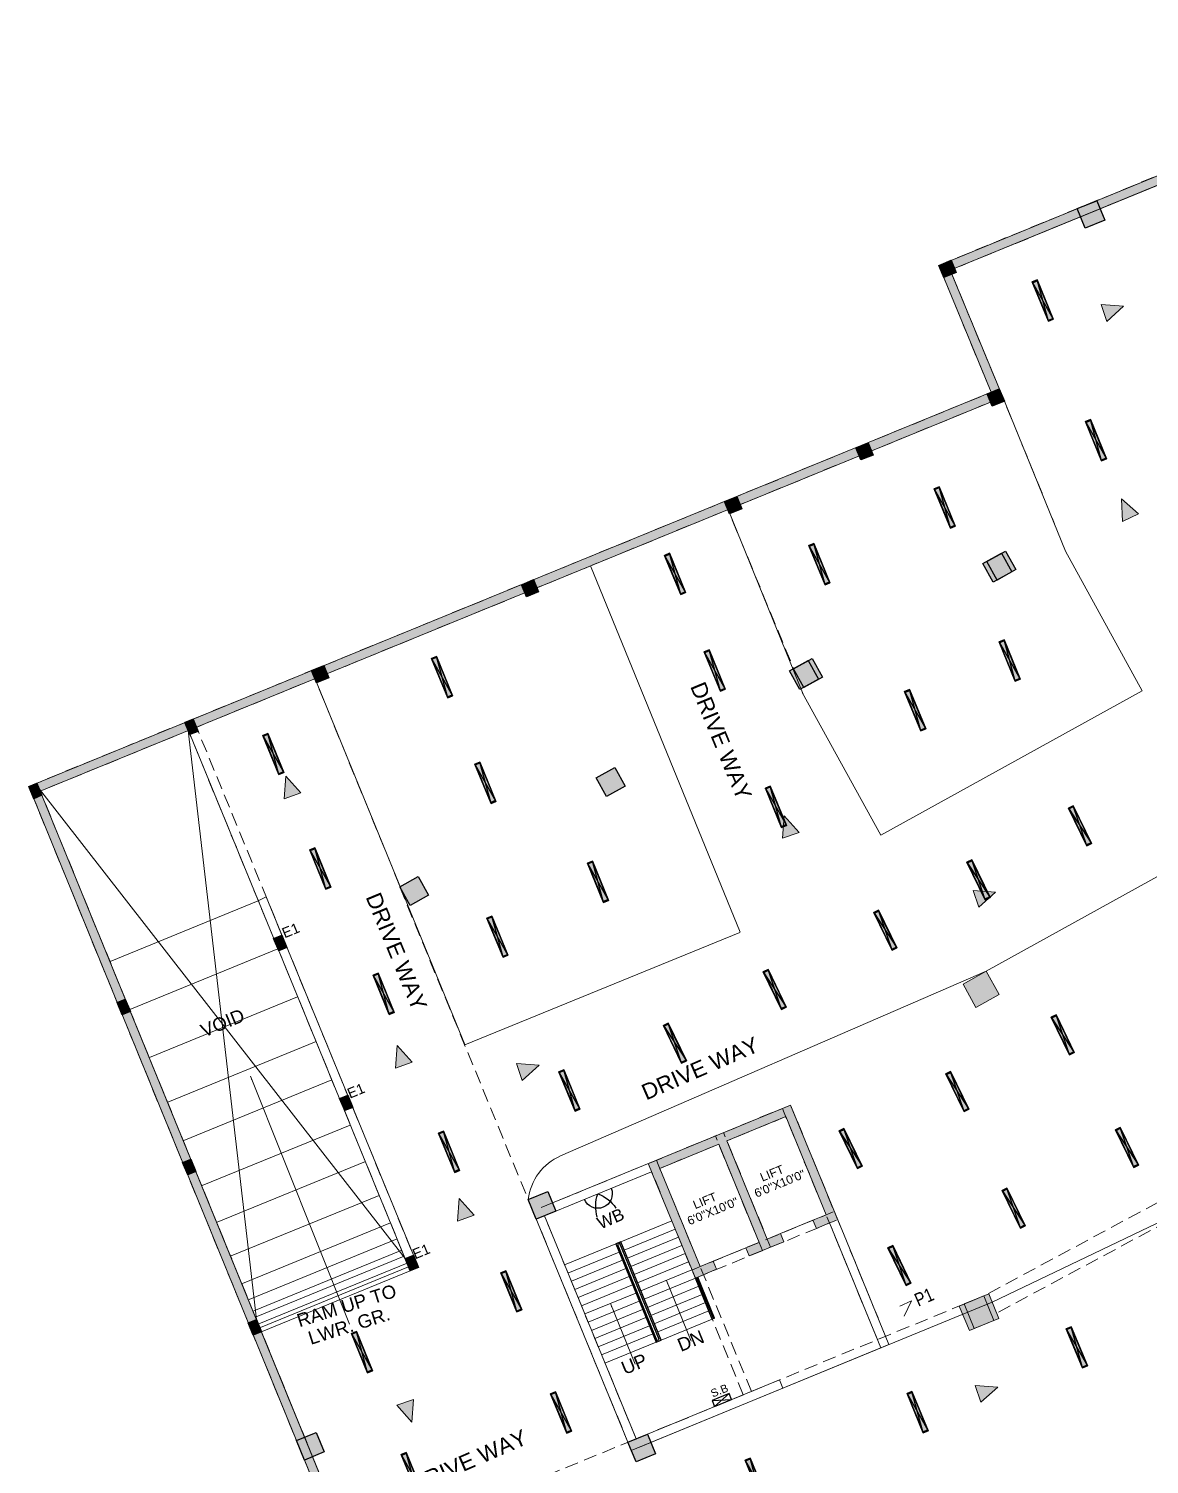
# Model space of a CAD drawing. Header units: inches. Extents: x 1182429 to 1211915, y -922309 to -906718.
# Drawn here: x 1209103 to 1210370, y -911511 to -909889 of the extents above; entities that cross this region are included whole.
import ezdxf

# ---------------------------------------------------------------- set-up
doc = ezdxf.new("R2010")
doc.units = ezdxf.units.IN
doc.header["$LTSCALE"] = 6
doc.linetypes.add('DASHED2', pattern=[0.375, 0.25, -0.125])
for name, color, linetype in [('CELLING', 34, 'Continuous'), ('COLL SIZE', 160, 'Continuous'), ('DIM', 7, 'Continuous'), ('E-WIRING', 5, 'Continuous'), ('line', 251, 'Continuous'), ('TW', 5, 'Continuous')]:
    doc.layers.add(name, color=color, linetype=linetype)
for name, color, linetype, lineweight in [('col hatch', 13, 'Continuous', 30), ('COL MARK', 210, 'Continuous', 18), ('column', 240, 'Continuous', 25), ('DIM-2', 1, 'Continuous', 13), ('GRID DIM-2', 1, 'Continuous', 9), ('Hatch', 251, 'Continuous', 0), ('plan', 7, 'Continuous', 5), ('v.b', 200, 'Continuous', 5), ('W', 250, 'Continuous', 5), ('wall', 7, 'Continuous', 30), ('wall new', 3, 'Continuous', 25)]:
    doc.layers.add(name, color=color, linetype=linetype, lineweight=lineweight)
doc.styles.add('ARI', font='arial.ttf')
doc.dimstyles.new('Copy(2) of AA', dxfattribs={"dimtxt": 12, "dimasz": 4, "dimexe": 0.18, "dimexo": 0, "dimgap": 0.09, "dimtad": 0, "dimdec": 0, "dimzin": 0, "dimdsep": 46, "dimlunit": 3, "dimtxsty": 'ARI', "dimblk": 'OBLIQUE', "dimcen": 0.09, "dimclrd": 7, "dimclre": 7, "dimclrt": 7, "dimadec": 0, "dimazin": 0, "dimtfac": 1, "dimtdec": 0, "dimtofl": 0, "dimtmove": 0, "dimatfit": 3, "dimfxl": 1, "dimtolj": 1, "dimtzin": 0, "dimlwd": 5, "dimlwe": 5, "dimarcsym": 0})
pattern_1 = [(0, (-27.8192783, 2.9401021), (0, 0.001397), [0.001016, -0.000381]), (90, (-27.8192783, 2.9401021), (-0.001397, 0), [0.001016, -0.000381])]

# ---------------------------------------------------------------- blocks, each defined once
blk = doc.blocks.new('_Oblique')
at = {"layer": 'DIM', "color": 0, "lineweight": -2}
blk.add_line((-0.5, -0.5), (0.5, 0.5), dxfattribs=at)
blk = doc.blocks.new('RRR')
at = {"layer": 'line', "color": 1, "linetype": 'Continuous'}
for centre, radius, start, end in [((195983, -95888.1), 26.4, 41.1654, 79.7233), ((196002.9, -95870.7), 11, 90, 270), ((195983.5, -95848.3), 29.7, 276.0538, 310.8122)]:
    blk.add_arc(centre, radius, start, end, dxfattribs=at)
blk = doc.blocks.new('SB')
at = {"layer": 'W', "color": 6, "linetype": 'ByBlock', "lineweight": 25}
for p, q in [((196907.8, -96527.1), (196884.1, -96518.6)), ((196884.1, -96527.1), (196907.8, -96518.6))]:
    blk.add_line(p, q, dxfattribs=at)
blk.add_lwpolyline([(196884.1, -96518.6), (196907.8, -96518.6), (196907.8, -96527.1), (196884.1, -96527.1)], close=True, dxfattribs=at)
blk = doc.blocks.new('sdfdsf')
at = {"lineweight": -3}
blk.add_hatch(color=7, dxfattribs=at).paths.add_polyline_path([(23236.7, 14983.3), (23242.1, 14983.3), (23242.1, 15029.5), (23236.7, 15029.5)])
at = {"layer": 'Hatch'}
h = blk.add_hatch(dxfattribs=at)
h.set_pattern_fill('ANGLE', color=5, scale=0.0002)
h.set_pattern_definition(pattern_1)
h.paths.add_polyline_path([(23236.4, 15029.5), (23242.4, 15029.5), (23242.4, 15030.4), (23236.4, 15030.4)])
h = blk.add_hatch(dxfattribs=at)
h.set_pattern_fill('ANGLE', color=5, scale=0.0002)
h.set_pattern_definition(pattern_1)
h.paths.add_polyline_path([(23236.4, 14983.3), (23242.4, 14983.3), (23242.4, 14982.4), (23236.4, 14982.4)])
for p, q in [((23242.4, 15030.4), (23236.4, 14982.4)), ((23242.4, 14982.4), (23236.4, 15030.4))]:
    blk.add_line(p, q)
at = {"layer": 'CELLING', "color": 5}
for points in [[(23236.4, 14982.4), (23242.4, 14982.4), (23242.4, 15030.4), (23236.4, 15030.4)], [(23242.4, 15029.5), (23236.4, 15029.5), (23236.4, 15030.4), (23242.4, 15030.4)], [(23236.4, 15029.5), (23242.4, 15029.5), (23242.4, 15030.4), (23236.4, 15030.4)], [(23236.7, 14983.3), (23242.1, 14983.3), (23242.1, 15029.5), (23236.7, 15029.5)], [(23236.4, 14983.3), (23242.4, 14983.3), (23242.4, 14982.4), (23236.4, 14982.4)], [(23236.4, 14983.3), (23242.4, 14983.3), (23242.4, 14982.4), (23236.4, 14982.4)]]:
    blk.add_lwpolyline(points, close=True, dxfattribs=at)

msp = doc.modelspace()

# ---------------------------------------------------------------- hatches: boundary and pattern name
at = {"layer": 'col hatch', "lineweight": 25, "ltscale": 100, "true_color": 0xffc6b3}
h = msp.add_hatch(color=31, dxfattribs=at)
h.dxf.hatch_style = 1
h.paths.add_polyline_path([(1210131.8, -910156), (1210145.7, -910150.3), (1210151.4, -910164.2), (1210137.5, -910169.9)])
at = {"layer": 'col hatch', "ltscale": 100, "true_color": 0x52271e}
h = msp.add_hatch(color=19, dxfattribs=at)
h.dxf.hatch_style = 1
h.paths.add_polyline_path([(1210131.8, -910156), (1210145.7, -910150.3), (1210151.4, -910164.2), (1210137.5, -910169.9)])
at = {"layer": 'col hatch', "lineweight": 25, "ltscale": 100, "true_color": 0xffc6b3}
h = msp.add_hatch(color=31, dxfattribs=at)
h.dxf.hatch_style = 1
h.paths.add_polyline_path([(1210186.4, -910301.4), (1210200.3, -910295.7), (1210206, -910309.6), (1210192.1, -910315.3)])
at = {"layer": 'col hatch', "ltscale": 100, "true_color": 0x52271e}
h = msp.add_hatch(color=19, dxfattribs=at)
h.dxf.hatch_style = 1
h.paths.add_polyline_path([(1210186.4, -910301.4), (1210200.3, -910295.7), (1210206, -910309.6), (1210192.1, -910315.3)])
at = {"layer": 'col hatch', "lineweight": 25, "ltscale": 100, "true_color": 0xffc6b3}
h = msp.add_hatch(color=31, dxfattribs=at)
h.dxf.hatch_style = 1
h.paths.add_polyline_path([(1210038.1, -910362.2), (1210051.9, -910356.5), (1210057.6, -910370.4), (1210043.7, -910376)])
at = {"layer": 'col hatch', "ltscale": 100, "true_color": 0x52271e}
h = msp.add_hatch(color=19, dxfattribs=at)
h.dxf.hatch_style = 1
h.paths.add_polyline_path([(1210038.1, -910362.2), (1210051.9, -910356.5), (1210057.6, -910370.4), (1210043.7, -910376)])
at = {"layer": 'col hatch', "lineweight": 25, "ltscale": 100, "true_color": 0xffc6b3}
h = msp.add_hatch(color=31, dxfattribs=at)
h.dxf.hatch_style = 1
h.paths.add_polyline_path([(1209889.7, -910422.9), (1209903.6, -910417.2), (1209909.3, -910431.1), (1209895.4, -910436.8)])
at = {"layer": 'col hatch', "ltscale": 100, "true_color": 0x52271e}
h = msp.add_hatch(color=19, dxfattribs=at)
h.dxf.hatch_style = 1
h.paths.add_polyline_path([(1209889.7, -910422.9), (1209903.6, -910417.2), (1209909.3, -910431.1), (1209895.4, -910436.8)])
at = {"layer": 'col hatch', "lineweight": 25, "ltscale": 100, "true_color": 0xffc6b3}
h = msp.add_hatch(color=31, dxfattribs=at)
h.dxf.hatch_style = 1
h.paths.add_polyline_path([(1209659.9, -910517), (1209673.7, -910511.3), (1209679.4, -910525.2), (1209665.6, -910530.9)])
at = {"layer": 'col hatch', "ltscale": 100, "true_color": 0x52271e}
h = msp.add_hatch(color=19, dxfattribs=at)
h.dxf.hatch_style = 1
h.paths.add_polyline_path([(1209659.9, -910517), (1209673.7, -910511.3), (1209679.4, -910525.2), (1209665.6, -910530.9)])
at = {"layer": 'col hatch', "lineweight": 25, "ltscale": 100, "true_color": 0xffc6b3}
h = msp.add_hatch(color=31, dxfattribs=at)
h.dxf.hatch_style = 1
h.paths.add_polyline_path([(1209422.7, -910614.1), (1209436.5, -910608.4), (1209442.2, -910622.3), (1209428.3, -910628)])
at = {"layer": 'col hatch', "ltscale": 100, "true_color": 0x52271e}
h = msp.add_hatch(color=19, dxfattribs=at)
h.dxf.hatch_style = 1
h.paths.add_polyline_path([(1209422.7, -910614.1), (1209436.5, -910608.4), (1209442.2, -910622.3), (1209428.3, -910628)])
at = {"layer": 'COL MARK', "lineweight": 30, "true_color": 0xffc6b3}
h = msp.add_hatch(color=31, dxfattribs=at)
h.dxf.hatch_style = 1
h.paths.add_polyline_path([(1210159.4, -910968.5), (1210185.6, -910954), (1210200.2, -910980.2), (1210173.9, -910994.8)])
at = {"layer": 'COL MARK'}
h = msp.add_hatch(color=256, dxfattribs=at)
h.dxf.hatch_style = 1
h.paths.add_polyline_path([(1210159.4, -910968.5), (1210185.6, -910954), (1210200.2, -910980.2), (1210173.9, -910994.8)])
at = {"layer": 'COL MARK', "lineweight": 30, "true_color": 0xffc6b3}
h = msp.add_hatch(color=31, dxfattribs=at)
h.dxf.hatch_style = 1
h.paths.add_polyline_path([(1210155, -911332.4), (1210182.7, -911321), (1210194.1, -911348.7), (1210166.4, -911360.1)])
at = {"layer": 'COL MARK'}
h = msp.add_hatch(color=256, dxfattribs=at)
h.dxf.hatch_style = 1
h.paths.add_polyline_path([(1210160.5, -911330.1), (1210188.3, -911318.7), (1210199.7, -911346.5), (1210171.9, -911357.9)])
at = {"layer": 'COLL SIZE', "lineweight": 25, "ltscale": 100, "true_color": 0xffc6b3}
h = msp.add_hatch(color=31, dxfattribs=at)
h.dxf.hatch_style = 1
h.paths.add_polyline_path([(1209285.2, -910686.5), (1209279.5, -910672.7), (1209288.8, -910668.9), (1209294.5, -910682.8)])
at = {"layer": 'COLL SIZE', "ltscale": 100}
h = msp.add_hatch(color=256, dxfattribs=at)
h.dxf.hatch_style = 1
h.paths.add_polyline_path([(1209285.2, -910686.5), (1209279.5, -910672.7), (1209288.8, -910668.9), (1209294.5, -910682.8)])
at = {"layer": 'COLL SIZE', "lineweight": 25, "ltscale": 100, "true_color": 0xffc6b3}
h = msp.add_hatch(color=31, dxfattribs=at)
h.dxf.hatch_style = 1
h.paths.add_polyline_path([(1209108.5, -910758.9), (1209102.9, -910745), (1209112.1, -910741.2), (1209117.8, -910755.1)])
at = {"layer": 'COLL SIZE', "ltscale": 100}
h = msp.add_hatch(color=256, dxfattribs=at)
h.dxf.hatch_style = 1
h.paths.add_polyline_path([(1209108.5, -910758.9), (1209102.9, -910745), (1209112.1, -910741.2), (1209117.8, -910755.1)])
at = {"layer": 'COLL SIZE', "lineweight": 25, "ltscale": 100, "true_color": 0xffc6b3}
h = msp.add_hatch(color=31, dxfattribs=at)
h.dxf.hatch_style = 1
h.paths.add_polyline_path([(1209385.5, -910930.7), (1209379.8, -910916.9), (1209389.1, -910913.1), (1209394.7, -910927)])
at = {"layer": 'COLL SIZE', "ltscale": 100}
h = msp.add_hatch(color=256, dxfattribs=at)
h.dxf.hatch_style = 1
h.paths.add_polyline_path([(1209385.5, -910930.7), (1209379.8, -910916.9), (1209389.1, -910913.1), (1209394.7, -910927)])
at = {"layer": 'COLL SIZE', "lineweight": 25, "ltscale": 100, "true_color": 0xffc6b3}
h = msp.add_hatch(color=31, dxfattribs=at)
h.dxf.hatch_style = 1
h.paths.add_polyline_path([(1209208.5, -911003.2), (1209202.8, -910989.3), (1209212.1, -910985.5), (1209217.8, -910999.4)])
at = {"layer": 'COLL SIZE', "ltscale": 100}
h = msp.add_hatch(color=256, dxfattribs=at)
h.dxf.hatch_style = 1
h.paths.add_polyline_path([(1209208.5, -911003.2), (1209202.8, -910989.3), (1209212.1, -910985.5), (1209217.8, -910999.4)])
at = {"layer": 'COLL SIZE', "lineweight": 25, "ltscale": 100, "true_color": 0xffc6b3}
h = msp.add_hatch(color=31, dxfattribs=at)
h.dxf.hatch_style = 1
h.paths.add_polyline_path([(1209460.1, -911111.5), (1209454.4, -911097.7), (1209463.7, -911093.9), (1209469.4, -911107.8)])
at = {"layer": 'COLL SIZE', "ltscale": 100}
h = msp.add_hatch(color=256, dxfattribs=at)
h.dxf.hatch_style = 1
h.paths.add_polyline_path([(1209460.1, -911111.5), (1209454.4, -911097.7), (1209463.7, -911093.9), (1209469.4, -911107.8)])
at = {"layer": 'COLL SIZE', "lineweight": 25, "ltscale": 100, "true_color": 0xffc6b3}
h = msp.add_hatch(color=31, dxfattribs=at)
h.dxf.hatch_style = 1
h.paths.add_polyline_path([(1209282.6, -911184.2), (1209276.9, -911170.3), (1209286.2, -911166.5), (1209291.9, -911180.4)])
at = {"layer": 'COLL SIZE', "ltscale": 100}
h = msp.add_hatch(color=256, dxfattribs=at)
h.dxf.hatch_style = 1
h.paths.add_polyline_path([(1209282.6, -911184.2), (1209276.9, -911170.3), (1209286.2, -911166.5), (1209291.9, -911180.4)])
at = {"layer": 'COLL SIZE', "lineweight": 25, "ltscale": 100, "true_color": 0xffc6b3}
h = msp.add_hatch(color=31, dxfattribs=at)
h.dxf.hatch_style = 1
h.paths.add_polyline_path([(1209534.2, -911292.6), (1209528.5, -911278.7), (1209537.8, -911274.9), (1209543.5, -911288.8)])
at = {"layer": 'COLL SIZE', "ltscale": 100}
h = msp.add_hatch(color=256, dxfattribs=at)
h.dxf.hatch_style = 1
h.paths.add_polyline_path([(1209534.2, -911292.6), (1209528.5, -911278.7), (1209537.8, -911274.9), (1209543.5, -911288.8)])
at = {"layer": 'COLL SIZE', "lineweight": 25, "ltscale": 100, "true_color": 0xffc6b3}
h = msp.add_hatch(color=31, dxfattribs=at)
h.dxf.hatch_style = 1
h.paths.add_polyline_path([(1209356.7, -911365.2), (1209351, -911351.3), (1209360.3, -911347.5), (1209366, -911361.4)])
at = {"layer": 'COLL SIZE', "ltscale": 100}
h = msp.add_hatch(color=256, dxfattribs=at)
h.dxf.hatch_style = 1
h.paths.add_polyline_path([(1209356.7, -911365.2), (1209351, -911351.3), (1209360.3, -911347.5), (1209366, -911361.4)])
at = {"layer": 'column', "ltscale": 10, "true_color": 0xffc6b3}
h = msp.add_hatch(color=31, dxfattribs=at)
h.dxf.hatch_style = 1
h.paths.add_polyline_path([(1210288.2, -910091.9), (1210310.4, -910082.9), (1210319.5, -910105.1), (1210297.2, -910114.1)])
at = {"layer": 'column', "ltscale": 10}
h = msp.add_hatch(color=256, dxfattribs=at)
h.dxf.hatch_style = 1
h.paths.add_polyline_path([(1210288.2, -910091.9), (1210310.4, -910082.9), (1210319.5, -910105.1), (1210297.2, -910114.1)])
h = msp.add_hatch(color=256, dxfattribs=at)
h.dxf.hatch_style = 1
h.paths.add_polyline_path([(1210181.8, -910493.1), (1210202.8, -910481.5), (1210214.4, -910502.5), (1210193.4, -910514.1)])
at = {"layer": 'column', "ltscale": 10, "true_color": 0xffc6b3}
h = msp.add_hatch(color=31, dxfattribs=at)
h.dxf.hatch_style = 1
h.paths.add_polyline_path([(1210186.3, -910490.7), (1210207.3, -910479), (1210219, -910500), (1210198, -910511.7)])
at = {"layer": 'column', "ltscale": 10}
h = msp.add_hatch(color=256, dxfattribs=at)
h.dxf.hatch_style = 1
h.paths.add_polyline_path([(1209963.1, -910614.3), (1209984.1, -910602.7), (1209995.7, -910623.7), (1209974.7, -910635.3)])
at = {"layer": 'column', "ltscale": 10, "true_color": 0xffc6b3}
h = msp.add_hatch(color=31, dxfattribs=at)
h.dxf.hatch_style = 1
h.paths.add_polyline_path([(1209967.7, -910612.1), (1209988.7, -910600.5), (1210000.3, -910621.5), (1209979.3, -910633.1)])
h = msp.add_hatch(color=31, dxfattribs=at)
h.dxf.hatch_style = 1
h.paths.add_polyline_path([(1209744.4, -910735.5), (1209765.4, -910723.8), (1209777.1, -910744.8), (1209756.1, -910756.5)])
at = {"layer": 'column', "ltscale": 10}
h = msp.add_hatch(color=256, dxfattribs=at)
h.dxf.hatch_style = 1
h.paths.add_polyline_path([(1209744.4, -910735.5), (1209765.4, -910723.8), (1209777.1, -910744.8), (1209756.1, -910756.5)])
at = {"layer": 'column', "ltscale": 10, "true_color": 0xffc6b3}
h = msp.add_hatch(color=31, dxfattribs=at)
h.dxf.hatch_style = 1
h.paths.add_polyline_path([(1209522.3, -910858.5), (1209543.3, -910846.9), (1209555, -910867.9), (1209534, -910879.5)])
at = {"layer": 'column', "ltscale": 10}
h = msp.add_hatch(color=256, dxfattribs=at)
h.dxf.hatch_style = 1
h.paths.add_polyline_path([(1209522.3, -910858.5), (1209543.3, -910846.9), (1209555, -910867.9), (1209534, -910879.5)])
at = {"layer": 'column', "ltscale": 10, "true_color": 0xffc6b3}
h = msp.add_hatch(color=31, dxfattribs=at)
h.dxf.hatch_style = 1
h.paths.add_polyline_path([(1209958.8, -911118.3), (1210004.5, -911229.3), (1209989.6, -911235.4), (1209993.4, -911244.7), (1210017.5, -911234.7), (1209964.3, -911105.2), (1209803.4, -911171.4), (1209807.2, -911180.6), (1209856.6, -911300.9), (1209880.7, -911290.9), (1209876.9, -911281.7), (1209862, -911287.8), (1209816.4, -911176.8), (1209883.1, -911149.5), (1209928.6, -911260.5), (1209913.7, -911266.6), (1209917.5, -911275.8), (1209956.6, -911259.8), (1209952.8, -911250.5), (1209937.9, -911256.7), (1209892.3, -911145.7)])
h = msp.add_hatch(color=31, dxfattribs=at)
h.dxf.hatch_style = 1
h.paths.add_polyline_path([(1209667.6, -911212), (1209689.8, -911202.9), (1209698.9, -911225.1), (1209676.7, -911234.2)])
at = {"layer": 'column', "ltscale": 10}
h = msp.add_hatch(color=256, dxfattribs=at)
h.dxf.hatch_style = 1
h.paths.add_polyline_path([(1209667.6, -911212), (1209689.8, -911202.9), (1209698.9, -911225.1), (1209676.7, -911234.2)])
at = {"layer": 'column', "ltscale": 10, "true_color": 0xffc6b3}
h = msp.add_hatch(color=31, dxfattribs=at)
h.dxf.hatch_style = 1
h.paths.add_polyline_path([(1209405.6, -911484.4), (1209427.7, -911475.2), (1209436.9, -911497.3), (1209414.8, -911506.5)])
at = {"layer": 'column', "ltscale": 10}
h = msp.add_hatch(color=256, dxfattribs=at)
h.dxf.hatch_style = 1
h.paths.add_polyline_path([(1209405.6, -911484.4), (1209427.7, -911475.2), (1209436.9, -911497.3), (1209414.8, -911506.5)])
at = {"layer": 'column', "ltscale": 10, "true_color": 0xffc6b3}
h = msp.add_hatch(color=31, dxfattribs=at)
h.dxf.hatch_style = 1
h.paths.add_polyline_path([(1209780.4, -911486.3), (1209802.6, -911477.2), (1209811.7, -911499.4), (1209789.5, -911508.5)])
at = {"layer": 'column', "ltscale": 10}
h = msp.add_hatch(color=256, dxfattribs=at)
h.dxf.hatch_style = 1
h.paths.add_polyline_path([(1209780.4, -911486.3), (1209802.6, -911477.2), (1209811.7, -911499.4), (1209789.5, -911508.5)])
at = {"layer": 'W', "ltscale": 10}
h = msp.add_hatch(color=256, dxfattribs=at)
h.dxf.hatch_style = 1
h.paths.add_polyline_path([(1210321.8, -910219.3), (1210340.8, -910202.3), (1210315.4, -910200.4)])
h = msp.add_hatch(color=256, dxfattribs=at)
h.dxf.hatch_style = 1
h.paths.add_polyline_path([(1210339.6, -910445.4), (1210338.4, -910419.9), (1210357.6, -910436.8)])
h = msp.add_hatch(color=256, dxfattribs=at)
h.dxf.hatch_style = 1
h.paths.add_polyline_path([(1209391.8, -910758.9), (1209393.6, -910733.4), (1209410.6, -910752.4)])
h = msp.add_hatch(color=256, dxfattribs=at)
h.dxf.hatch_style = 1
h.paths.add_polyline_path([(1209955, -910803.7), (1209956.9, -910778.3), (1209973.9, -910797.2)])
h = msp.add_hatch(color=256, dxfattribs=at)
h.dxf.hatch_style = 1
h.paths.add_polyline_path([(1210177.2, -910881.6), (1210196.1, -910864.6), (1210170.7, -910862.8)])
h = msp.add_hatch(color=256, dxfattribs=at)
h.dxf.hatch_style = 1
h.paths.add_polyline_path([(1209517.6, -911063.4), (1209519.5, -911038), (1209536.5, -911056.9)])
h = msp.add_hatch(color=256, dxfattribs=at)
h.dxf.hatch_style = 1
h.paths.add_polyline_path([(1209660.9, -911077.3), (1209679.9, -911060.3), (1209654.5, -911058.4)])
h = msp.add_hatch(color=256, dxfattribs=at)
h.dxf.hatch_style = 1
h.paths.add_polyline_path([(1209587.8, -911236.3), (1209589.7, -911210.8), (1209606.7, -911229.8)])
h = msp.add_hatch(color=256, dxfattribs=at)
h.dxf.hatch_style = 1
h.paths.add_polyline_path([(1210179.5, -911441.2), (1210198.5, -911424.1), (1210173.1, -911422.3)])
h = msp.add_hatch(color=256, dxfattribs=at)
h.dxf.hatch_style = 1
h.paths.add_polyline_path([(1209518.9, -911444.5), (1209536, -911463.5), (1209537.8, -911438.1)])
at = {"layer": 'wall new', "lineweight": 9, "ltscale": 6, "true_color": 0xffc6b3}
h = msp.add_hatch(dxfattribs=at)
h.set_pattern_fill('AR-CONC', color=31, scale=0.06)
h.set_pattern_definition([(50, (89429.78, -9755.465), (10.93108014, -0.95634513), [1.143, -12.573]), (355, (89429.78, -9755.465), (-2.114605285, 11.46341071), [0.9144, -10.05843505]), (100.4514447, (89430.691, -9755.545), (8.816474825, 10.507065115), [0.97140053, -10.68541468]), (46.1842, (89429.78, -9752.417), (16.26474245, -2.52253968), [1.7145, -18.8595]), (96.6355576, (89431.136, -9752.627), (14.24424804, 14.84556748), [1.45710139, -16.02813649]), (351.1841512, (89429.78, -9752.417), (14.24424804, 14.84556748), [1.37159802, -15.08758392]), (21, (89431.304, -9753.179), (9.096863476, -6.13591189), [1.143, -12.573]), (326, (89431.304, -9753.179), (3.7081217, 11.05127797), [0.9144, -10.0584]), (71.451445, (89432.062, -9753.69), (12.80498516, 4.91536613), [0.97140053, -10.68539626]), (37.5, (89429.78, -9755.465), (0.185316195, 5.073302332), [0, -9.93648, 0, -10.2108, 0, -10.0965]), (7.5, (89429.78, -9755.465), (4.00917975, 6.01083449), [0, -5.82168, 0, -9.70788, 0, -3.8481]), (327.5, (89426.3816, -9755.465), (8.13543571, -0.34372464), [0, -3.81, 0, -11.8872, 0, -15.7734]), (317.5, (89424.8576, -9755.465), (8.887750883, 1.525589462), [0, -4.953, 0, -7.89432, 0, -11.2014])])
h.paths.add_polyline_path([(1210625.4, -912419.7), (1210756.5, -912438.1), (1210865.2, -912431.8), (1210979.9, -912425.2), (1211053.4, -912420.9), (1211190.6, -912420.9), (1211915, -911011.2), (1210784.5, -909888.5), (1210131.8, -910156), (1210191, -910299.5), (1209102.9, -910745), (1209828.2, -912517), (1210145.3, -912454), (1210444.9, -912394.4)])
h.paths.add_polyline_path([(1210626.8, -912409.8), (1210756.9, -912428), (1210864.7, -912421.8), (1210979.3, -912415.2), (1211053.1, -912410.9), (1211184.5, -912410.9), (1211902.8, -911013.1), (1210782.1, -909900.3), (1210144.9, -910161.5), (1210204.1, -910305), (1209115.9, -910750.4), (1209835.2, -912507.8), (1210142.9, -912443.8), (1210442.9, -912384.1)], flags=16)

# ---------------------------------------------------------------- linework, layer by layer
at = {"layer": 'col hatch', "color": 31, "lineweight": 25, "ltscale": 100, "true_color": 0xffc6b3}
for points, elevation in [([(1210131.8, -910156), (1210145.7, -910150.3), (1210151.4, -910164.2), (1210137.5, -910169.9), (1210131.8, -910156)], 40637.3), ([(1210186.4, -910301.4), (1210200.3, -910295.7), (1210206, -910309.6), (1210192.1, -910315.3), (1210186.4, -910301.4)], 45392.4), ([(1210038.1, -910362.2), (1210051.9, -910356.5), (1210057.6, -910370.4), (1210043.7, -910376), (1210038.1, -910362.2)], 44800.9), ([(1209889.7, -910422.9), (1209903.6, -910417.2), (1209909.3, -910431.1), (1209895.4, -910436.8), (1209889.7, -910422.9)], 44209.3), ([(1209659.9, -910517), (1209673.7, -910511.3), (1209679.4, -910525.2), (1209665.6, -910530.9), (1209659.9, -910517)], 45706.6), ([(1209422.7, -910614.1), (1209436.5, -910608.4), (1209442.2, -910622.3), (1209428.3, -910628), (1209422.7, -910614.1)], 45706.6)]:
    msp.add_lwpolyline(points, dxfattribs=dict(at, elevation=elevation))
at = {"layer": 'col hatch', "color": 19, "ltscale": 100, "true_color": 0x52271e}
for points, elevation in [([(1210131.8, -910156), (1210145.7, -910150.3), (1210151.4, -910164.2), (1210137.5, -910169.9), (1210131.8, -910156)], 40637.3), ([(1210186.4, -910301.4), (1210200.3, -910295.7), (1210206, -910309.6), (1210192.1, -910315.3), (1210186.4, -910301.4)], 45392.4), ([(1210038.1, -910362.2), (1210051.9, -910356.5), (1210057.6, -910370.4), (1210043.7, -910376), (1210038.1, -910362.2)], 44800.9), ([(1209889.7, -910422.9), (1209903.6, -910417.2), (1209909.3, -910431.1), (1209895.4, -910436.8), (1209889.7, -910422.9)], 44209.3), ([(1209659.9, -910517), (1209673.7, -910511.3), (1209679.4, -910525.2), (1209665.6, -910530.9), (1209659.9, -910517)], 45706.6), ([(1209422.7, -910614.1), (1209436.5, -910608.4), (1209442.2, -910622.3), (1209428.3, -910628), (1209422.7, -910614.1)], 45706.6)]:
    msp.add_lwpolyline(points, dxfattribs=dict(at, elevation=elevation))
at = {"layer": 'COL MARK', "color": 31, "true_color": 0xffc6b3, "elevation": 44665.7}
for points in [[(1210159.4, -910968.5), (1210185.6, -910954), (1210200.2, -910980.2), (1210173.9, -910994.8)], [(1210155, -911332.4), (1210182.7, -911321), (1210194.1, -911348.7), (1210166.4, -911360.1)]]:
    msp.add_lwpolyline(points, close=True, dxfattribs=at)
at = {"layer": 'COL MARK', "elevation": 44665.7}
for points in [[(1210159.4, -910968.5), (1210185.6, -910954), (1210200.2, -910980.2), (1210173.9, -910994.8)], [(1210160.5, -911330.1), (1210188.3, -911318.7), (1210199.7, -911346.5), (1210171.9, -911357.9)]]:
    msp.add_lwpolyline(points, close=True, dxfattribs=at)
at = {"layer": 'COLL SIZE', "color": 31, "lineweight": 25, "ltscale": 100, "true_color": 0xffc6b3}
msp.add_line((1209288.8, -910668.9, 45706.1), (1209279.5, -910672.7, 45706.1), dxfattribs=at)
at = {"layer": 'COLL SIZE', "ltscale": 100}
msp.add_line((1209288.8, -910668.9, 45706.1), (1209279.5, -910672.7, 45706.1), dxfattribs=at)
at = {"layer": 'COLL SIZE', "color": 31, "lineweight": 25, "ltscale": 100, "true_color": 0xffc6b3}
for points, elevation in [([(1209285.2, -910686.5), (1209279.5, -910672.7), (1209288.8, -910668.9), (1209294.5, -910682.8), (1209285.2, -910686.5)], 45706.1), ([(1209108.5, -910758.9), (1209102.9, -910745), (1209112.1, -910741.2), (1209117.8, -910755.1), (1209108.5, -910758.9)], 45706.6), ([(1209385.5, -910930.7), (1209379.8, -910916.9), (1209389.1, -910913.1), (1209394.7, -910927), (1209385.5, -910930.7)], 32644.5), ([(1209208.5, -911003.2), (1209202.8, -910989.3), (1209212.1, -910985.5), (1209217.8, -910999.4), (1209208.5, -911003.2)], 40579.2), ([(1209460.1, -911111.5), (1209454.4, -911097.7), (1209463.7, -911093.9), (1209469.4, -911107.8), (1209460.1, -911111.5)], 36609.8), ([(1209282.6, -911184.2), (1209276.9, -911170.3), (1209286.2, -911166.5), (1209291.9, -911180.4), (1209282.6, -911184.2)], 40579.5), ([(1209534.2, -911292.6), (1209528.5, -911278.7), (1209537.8, -911274.9), (1209543.5, -911288.8), (1209534.2, -911292.6)], 36610.1), ([(1209356.7, -911365.2), (1209351, -911351.3), (1209360.3, -911347.5), (1209366, -911361.4), (1209356.7, -911365.2)], 40579.8)]:
    msp.add_lwpolyline(points, dxfattribs=dict(at, elevation=elevation))
at = {"layer": 'COLL SIZE', "ltscale": 100}
for points, elevation in [([(1209285.2, -910686.5), (1209279.5, -910672.7), (1209288.8, -910668.9), (1209294.5, -910682.8), (1209285.2, -910686.5)], 45706.1), ([(1209108.5, -910758.9), (1209102.9, -910745), (1209112.1, -910741.2), (1209117.8, -910755.1), (1209108.5, -910758.9)], 45706.6), ([(1209385.5, -910930.7), (1209379.8, -910916.9), (1209389.1, -910913.1), (1209394.7, -910927), (1209385.5, -910930.7)], 32644.5), ([(1209208.5, -911003.2), (1209202.8, -910989.3), (1209212.1, -910985.5), (1209217.8, -910999.4), (1209208.5, -911003.2)], 40579.2), ([(1209460.1, -911111.5), (1209454.4, -911097.7), (1209463.7, -911093.9), (1209469.4, -911107.8), (1209460.1, -911111.5)], 36609.8), ([(1209282.6, -911184.2), (1209276.9, -911170.3), (1209286.2, -911166.5), (1209291.9, -911180.4), (1209282.6, -911184.2)], 40579.5), ([(1209534.2, -911292.6), (1209528.5, -911278.7), (1209537.8, -911274.9), (1209543.5, -911288.8), (1209534.2, -911292.6)], 36610.1), ([(1209356.7, -911365.2), (1209351, -911351.3), (1209360.3, -911347.5), (1209366, -911361.4), (1209356.7, -911365.2)], 40579.8)]:
    msp.add_lwpolyline(points, dxfattribs=dict(at, elevation=elevation))
at = {"layer": 'column', "color": 31, "ltscale": 10, "true_color": 0xffc6b3}
for points, elevation in [([(1210288.2, -910091.9), (1210310.4, -910082.9), (1210319.5, -910105.1), (1210297.2, -910114.1), (1210288.2, -910091.9)], 44665.7), ([(1210186.3, -910490.7), (1210207.3, -910479), (1210219, -910500), (1210198, -910511.7), (1210186.3, -910490.7)], 48634.8), ([(1209967.7, -910612.1), (1209988.7, -910600.5), (1210000.3, -910621.5), (1209979.3, -910633.1), (1209967.7, -910612.1)], 48634.8), ([(1209744.4, -910735.5), (1209765.4, -910723.8), (1209777.1, -910744.8), (1209756.1, -910756.5), (1209744.4, -910735.5)], 44665.7), ([(1209522.3, -910858.5), (1209543.3, -910846.9), (1209555, -910867.9), (1209534, -910879.5), (1209522.3, -910858.5)], 40696.6), ([(1209667.6, -911212), (1209689.8, -911202.9), (1209698.9, -911225.1), (1209676.7, -911234.2), (1209667.6, -911212)], 44665.7), ([(1209405.6, -911484.4), (1209427.7, -911475.2), (1209436.9, -911497.3), (1209414.8, -911506.5), (1209405.6, -911484.4)], 40579.8), ([(1209780.4, -911486.3), (1209802.6, -911477.2), (1209811.7, -911499.4), (1209789.5, -911508.5), (1209780.4, -911486.3)], 44665.7)]:
    msp.add_lwpolyline(points, dxfattribs=dict(at, elevation=elevation))
at = {"layer": 'column', "ltscale": 10}
for points, elevation in [([(1210288.2, -910091.9), (1210310.4, -910082.9), (1210319.5, -910105.1), (1210297.2, -910114.1), (1210288.2, -910091.9)], 44665.7), ([(1210181.8, -910493.1), (1210202.8, -910481.5), (1210214.4, -910502.5), (1210193.4, -910514.1), (1210181.8, -910493.1)], 44665.7), ([(1209963.1, -910614.3), (1209984.1, -910602.7), (1209995.7, -910623.7), (1209974.7, -910635.3), (1209963.1, -910614.3)], 44665.7), ([(1209744.4, -910735.5), (1209765.4, -910723.8), (1209777.1, -910744.8), (1209756.1, -910756.5), (1209744.4, -910735.5)], 44665.7), ([(1209522.3, -910858.5), (1209543.3, -910846.9), (1209555, -910867.9), (1209534, -910879.5), (1209522.3, -910858.5)], 40696.6), ([(1209667.6, -911212), (1209689.8, -911202.9), (1209698.9, -911225.1), (1209676.7, -911234.2), (1209667.6, -911212)], 44665.7), ([(1209405.6, -911484.4), (1209427.7, -911475.2), (1209436.9, -911497.3), (1209414.8, -911506.5), (1209405.6, -911484.4)], 40579.8), ([(1209780.4, -911486.3), (1209802.6, -911477.2), (1209811.7, -911499.4), (1209789.5, -911508.5), (1209780.4, -911486.3)], 44665.7)]:
    msp.add_lwpolyline(points, dxfattribs=dict(at, elevation=elevation))
at = {"layer": 'DIM-2', "color": 31, "ltscale": 0.3, "true_color": 0xffc6b3}
for p, q in [((1210087.7, -911332.5, 44750.3), (1210101.1, -911326.6, 44750.3)), ((1210101.1, -911326.6, 44750.3), (1210092.6, -911343.7, 44750.3))]:
    msp.add_line(p, q, dxfattribs=at)
at = {"layer": 'TW', "ltscale": 10}
for p, q in [((1209875.6, -911347.1, 48634.8), (1209856.6, -911300.9, 48634.8)), ((1209877, -911346.5, 48634.8), (1209858, -911300.3, 48634.8)), ((1209878.4, -911346, 48634.8), (1209859.4, -911299.7, 48634.8)), ((1209878.4, -911346, 48634.8), (1209875.6, -911347.1, 48634.8))]:
    msp.add_line(p, q, dxfattribs=at)
at = {"layer": 'TW', "color": 31, "ltscale": 10, "true_color": 0xffc6b3, "elevation": 48634.8}
msp.add_lwpolyline([(1209812.2, -911373.2), (1209817.8, -911370.9), (1209772.2, -911259.9), (1209766.6, -911262.2), (1209812.2, -911373.2)], dxfattribs=at)
at = {"layer": 'TW', "ltscale": 10, "elevation": 48634.8}
msp.add_lwpolyline([(1209812.2, -911373.2), (1209817.8, -911370.9), (1209772.2, -911259.9), (1209766.6, -911262.2), (1209812.2, -911373.2)], dxfattribs=at)
at = {"layer": 'TW', "color": 31, "ltscale": 10, "true_color": 0xffc6b3, "elevation": 48634.8}
msp.add_lwpolyline([(1209813, -911371.2), (1209815.8, -911370.1), (1209771.3, -911261.8), (1209768.6, -911263)], close=True, dxfattribs=at)
at = {"layer": 'TW', "ltscale": 10, "elevation": 48634.8}
msp.add_lwpolyline([(1209813, -911371.2), (1209815.8, -911370.1), (1209771.3, -911261.8), (1209768.6, -911263)], close=True, dxfattribs=at)
at = {"layer": 'v.b', "color": 31, "linetype": 'DASHED2', "ltscale": 10, "true_color": 0xffc6b3}
for p, q in [((1210131.8, -910156, 40637.3), (1210784.5, -909888.5, 40637.3)), ((1210135.6, -910165.3, 40637.3), (1210788.2, -909897.8, 40637.3)), ((1210191, -910299.5, 45392.4), (1210131.8, -910156, 40637.3)), ((1210204.2, -910305.2, 45706.6), (1210144.8, -910161.5, 40637.3)), ((1209102.9, -910745, 45706.6), (1210191, -910299.5, 45392.4)), ((1210200.3, -910295.7, 45392.4), (1210262.8, -910448.2, 42264.1)), ((1209106.6, -910754.2, 45706.6), (1210194.8, -910308.8, 45392.4)), ((1209889.7, -910422.9, 44209.3), (1209967.7, -910612.1, 48634.8)), ((1209422.7, -910614.1, 45706.6), (1209522.7, -910858.3, 40696.6)), ((1209534.2, -911292.6, 36051.5), (1209279.6, -910672.6, 45706.1)), ((1209543.5, -911288.8, 36051.5), (1209288.8, -910668.9, 45706.1)), ((1209828.2, -912517, 40579.2), (1209102.9, -910745, 45706.6)), ((1209835.2, -912507.8, 40650.5), (1209115.9, -910750.4, 45706.6)), ((1209522.3, -910858.5, 40696.6), (1209667.6, -911212, 44665.7)), ((1209964.3, -911105.2, 48634.8), (1209695.1, -911215.9, 44665.7)), ((1210062.5, -911370.4, 44665.7), (1209955, -911109, 48634.8)), ((1210071.7, -911366.6, 44665.7), (1209964.3, -911105.2, 48634.8)), ((1209958.8, -911118.3, 48634.8), (1209892.3, -911145.7, 48634.8)), ((1209932.4, -911269.8, 46667.6), (1209879.2, -911140.2, 48634.8)), ((1209941.7, -911266, 46667.6), (1209888.5, -911136.4, 48634.8)), ((1209883, -911149.5, 48634.8), (1209816.4, -911176.8, 48634.8)), ((1209910.8, -911432.7, 44665.7), (1209803.4, -911171.4, 48634.8)), ((1209920, -911428.9, 44665.7), (1209812.6, -911167.6, 48634.8)), ((1210419.2, -911194, 44665.7), (1210182.7, -911321, 44665.7)), ((1209782.3, -911491, 44665.7), (1209667.6, -911212, 44665.7)), ((1210430.6, -911215.2, 44665.7), (1210194.1, -911342.1, 44665.7)), ((1209789.6, -911482.5, 48634.8), (1209686, -911230.4, 48634.8)), ((1209852.8, -911291.7, 46667.6), (1210013.7, -911225.5, 46667.6)), ((1209856.6, -911300.9, 46667.6), (1210017.5, -911234.8, 46667.6)), ((1209460.2, -911617.9, 44665.7), (1210182.7, -911321, 44665.7))]:
    msp.add_line(p, q, dxfattribs=at)
at = {"layer": 'W', "color": 1, "ltscale": 10}
for p, q in [((1210131.8, -910156, 40637.3), (1210784.5, -909888.5, 40637.3)), ((1210144.8, -910161.5, 40637.3), (1210782.1, -909900.3, 40637.3)), ((1210191, -910299.5, 45392.4), (1210131.8, -910156, 40637.3)), ((1210204.2, -910305.2, 45706.6), (1210144.8, -910161.5, 40637.3)), ((1210204.2, -910305.2, 45706.6), (1210275.1, -910479.2, 48604.7)), ((1209893.7, -910432.1, 45706.6), (1209978.6, -910640.8, 48556.7)), ((1210275.1, -910479.2, 48604.7), (1210361.7, -910636.8, 45353.3)), ((1209737.9, -910495.8, 45706.6), (1209907.4, -910909.9, 40696.6)), ((1209426.5, -910622.8, 45706.6), (1209596, -911036.9, 40696.6)), ((1209977.4, -910638.7, 48604.7), (1210066.5, -910800, 43031.3)), ((1210066.5, -910800, 43031.3), (1210361.7, -910636.8, 45353.3)), ((1210185.6, -910954, 44665.7), (1210400.1, -910835.2, 44665.7)), ((1209595.8, -911037.1, 40696.6), (1209906.9, -910910.1, 40696.6)), ((1209704.3, -911162.5, 44665.7), (1210185.6, -910954, 44665.7)), ((1210027.4, -911258.7, 48634.8), (1209964.3, -911105.2, 48634.8)), ((1209958.8, -911118.3, 48634.8), (1209892.3, -911145.7, 48634.8)), ((1210004.5, -911229.3, 48634.8), (1209958.8, -911118.3, 48634.8)), ((1209883, -911149.5, 48634.8), (1209816.4, -911176.8, 48634.8)), ((1210192.1, -911328, 44665.7), (1210447.8, -911205.6, 44750.3)), ((1209782.3, -911491, 44665.7), (1209667.6, -911212, 44665.7)), ((1210004.5, -911229.3, 48634.8), (1209989.6, -911235.4, 48634.8)), ((1209993.4, -911244.7, 48634.8), (1209989.6, -911235.4, 48634.8)), ((1210008.3, -911238.5, 48634.8), (1209993.4, -911244.7, 48634.8)), ((1209784.2, -911495.6, 44665.7), (1210192.1, -911328, 44665.7)), ((1210075.5, -911375.9, 48634.8), (1209793.4, -911491.8, 48634.8)), ((1209951.7, -911415.9, 48634.8), (1209789.6, -911482.5, 48634.8)), ((1209955.5, -911425.2, 48634.8), (1209951.7, -911415.9, 48634.8))]:
    msp.add_line(p, q, dxfattribs=at)
at = {"layer": 'W', "ltscale": 10}
for p, q in [((1209102.9, -910745, 45706.6), (1210191, -910299.5, 45392.4)), ((1209115.9, -910750.4, 45706.6), (1210204.1, -910305, 45698.4)), ((1209534.2, -911292.6, 36051.5), (1209279.6, -910672.6, 45706.1)), ((1209828.2, -912517, 40579.2), (1209102.9, -910745, 45706.6)), ((1209835.2, -912507.8, 40650.5), (1209115.9, -910750.4, 45706.6)), ((1209362.3, -910874.2, 39349), (1209194.9, -910942.8, 39349)), ((1209362.3, -910874.2, 39349), (1209371.4, -910869.8, 42712.5)), ((1209539.7, -911279.5, 36610.1), (1209371.4, -910869.8, 42712.5)), ((1209384.7, -910928.7, 38919.4), (1209217.3, -910997.3, 38919.4)), ((1209406.9, -910982.8, 38493.4), (1209239.5, -911051.3, 38493.4)), ((1209427.7, -911033.3, 38095), (1209260.2, -911101.8, 38095)), ((1209445.5, -911076.7, 37753.1), (1209278.1, -911145.2, 37753.1)), ((1209964.3, -911105.2, 48634.8), (1209682.2, -911221.2, 48634.8)), ((1209466.5, -911127.8, 37350.2), (1209299.1, -911196.3, 37350.2)), ((1209928.6, -911260.5, 48634.8), (1209883, -911149.5, 48634.8)), ((1209937.9, -911256.7, 48634.8), (1209892.3, -911145.7, 48634.8)), ((1209483.5, -911169, 37025), (1209316, -911237.6, 37025)), ((1209807.2, -911180.6, 48634.8), (1209686, -911230.4, 48634.8)), ((1209856.6, -911300.9, 48634.8), (1209807.2, -911180.6, 48634.8)), ((1209862, -911287.8, 48634.8), (1209816.4, -911176.8, 48634.8)), ((1209499.2, -911207.3, 36723.5), (1209331.8, -911275.8, 36723.5)), ((1209511.9, -911238.2, 36479.7), (1209344.5, -911306.8, 36479.7)), ((1209789.6, -911482.5, 48634.8), (1209686, -911230.4, 48634.8)), ((1209830, -911236.1, 48634.8), (1209772.2, -911259.9, 48634.8)), ((1209952.8, -911250.5, 48634.8), (1209989.6, -911235.4, 48634.8)), ((1210066.3, -911379.7, 48634.8), (1210008.3, -911238.5, 48634.8)), ((1209519.4, -911256.5, 36335.9), (1209352, -911325, 36335.9)), ((1209833.8, -911245.4, 48634.8), (1209776, -911269.1, 48634.8)), ((1209837.6, -911254.6, 48634.8), (1209779.8, -911278.4, 48634.8)), ((1209952.8, -911250.5, 48634.8), (1209937.9, -911256.7, 48634.8)), ((1209956.6, -911259.8, 48634.8), (1209952.8, -911250.5, 48634.8)), ((1209524.7, -911269.4, 36233.7), (1209357.3, -911338, 36233.7)), ((1209766.6, -911262.2, 48634.8), (1209708.8, -911285.9, 48634.8)), ((1209770.4, -911271.4, 48634.8), (1209712.6, -911295.2, 48634.8)), ((1209841.4, -911263.9, 48634.8), (1209783.6, -911287.6, 48634.8)), ((1209845.2, -911273.1, 48634.8), (1209787.4, -911296.9, 48634.8)), ((1209876.9, -911281.7, 48634.8), (1209913.7, -911266.6, 48634.8)), ((1209928.6, -911260.5, 48634.8), (1209913.7, -911266.6, 48634.8)), ((1209917.5, -911275.8, 48634.8), (1209913.7, -911266.6, 48634.8)), ((1209956.6, -911259.8, 48634.8), (1209917.5, -911275.8, 48634.8)), ((1210075.5, -911375.9, 48634.8), (1210027.4, -911258.7, 48634.8)), ((1209527.4, -911275.9, 36182.6), (1209360, -911344.5, 36182.6)), ((1209530.7, -911283.9, 36119.5), (1209363.2, -911352.4, 36119.5)), ((1209532.4, -911288.2, 36085.7), (1209365, -911356.8, 36085.7)), ((1209774.2, -911280.7, 48634.8), (1209716.4, -911304.4, 48634.8)), ((1209849, -911282.4, 48634.8), (1209791.2, -911306.1, 48634.8)), ((1209876.9, -911281.7, 48634.8), (1209862, -911287.8, 48634.8)), ((1209880.7, -911290.9, 48634.8), (1209876.9, -911281.7, 48634.8)), ((1209534.2, -911292.5, 36051.5), (1209366.8, -911361.1, 36051.5)), ((1209778, -911289.9, 48634.8), (1209720.2, -911313.7, 48634.8)), ((1209781.8, -911299.2, 48634.8), (1209724, -911322.9, 48634.8)), ((1209852.8, -911291.6, 48634.8), (1209795, -911315.4, 48634.8)), ((1209856.6, -911300.9, 48634.8), (1209798.8, -911324.6, 48634.8)), ((1209880.7, -911290.9, 48634.8), (1209856.6, -911300.9, 48634.8)), ((1209785.6, -911308.4, 48634.8), (1209727.8, -911332.2, 48634.8)), ((1209789.4, -911317.7, 48634.8), (1209731.6, -911341.4, 48634.8)), ((1209860.4, -911310.1, 48634.8), (1209802.6, -911333.9, 48634.8)), ((1209864.2, -911319.4, 48634.8), (1209806.4, -911343.1, 48634.8)), ((1209793.2, -911326.9, 48634.8), (1209735.4, -911350.7, 48634.8)), ((1209797, -911336.2, 48634.8), (1209739.2, -911359.9, 48634.8)), ((1209868, -911328.6, 48634.8), (1209810.2, -911352.4, 48634.8)), ((1209871.8, -911337.9, 48634.8), (1209814, -911361.6, 48634.8)), ((1209800.8, -911345.4, 48634.8), (1209743, -911369.2, 48634.8)), ((1209804.6, -911354.7, 48634.8), (1209746.8, -911378.4, 48634.8)), ((1209875.6, -911347.1, 48634.8), (1209817.8, -911370.9, 48634.8)), ((1209808.4, -911363.9, 48634.8), (1209750.6, -911387.7, 48634.8)), ((1209812.2, -911373.2, 48634.8), (1209754.4, -911396.9, 48634.8))]:
    msp.add_line(p, q, dxfattribs=at)
at = {"layer": 'W', "color": 31, "ltscale": 10, "true_color": 0xffc6b3}
for p, q in [((1209360.3, -911347.5, 40579.8), (1209283.3, -910681.9, 45706.1)), ((1209114.9, -910748.1, 45706.6), (1209528.5, -911278.7, 36610.1)), ((1209830, -911236.1, 48634.8), (1209772.2, -911259.9, 48634.8)), ((1209833.8, -911245.4, 48634.8), (1209776, -911269.1, 48634.8)), ((1209837.6, -911254.6, 48634.8), (1209779.8, -911278.4, 48634.8)), ((1209766.6, -911262.2, 48634.8), (1209708.8, -911285.9, 48634.8)), ((1209770.4, -911271.4, 48634.8), (1209712.6, -911295.2, 48634.8)), ((1209841.4, -911263.9, 48634.8), (1209783.6, -911287.6, 48634.8)), ((1209845.2, -911273.1, 48634.8), (1209787.4, -911296.9, 48634.8)), ((1209774.2, -911280.7, 48634.8), (1209716.4, -911304.4, 48634.8)), ((1209849, -911282.4, 48634.8), (1209791.2, -911306.1, 48634.8)), ((1209778, -911289.9, 48634.8), (1209720.2, -911313.7, 48634.8)), ((1209781.8, -911299.2, 48634.8), (1209724, -911322.9, 48634.8)), ((1209852.8, -911291.6, 48634.8), (1209795, -911315.4, 48634.8)), ((1209856.6, -911300.9, 48634.8), (1209798.8, -911324.6, 48634.8)), ((1209785.6, -911308.4, 48634.8), (1209727.8, -911332.2, 48634.8)), ((1209789.4, -911317.7, 48634.8), (1209731.6, -911341.4, 48634.8)), ((1209860.4, -911310.1, 48634.8), (1209802.6, -911333.9, 48634.8)), ((1209864.2, -911319.4, 48634.8), (1209806.4, -911343.1, 48634.8)), ((1209793.2, -911326.9, 48634.8), (1209735.4, -911350.7, 48634.8)), ((1209797, -911336.2, 48634.8), (1209739.2, -911359.9, 48634.8)), ((1209868, -911328.6, 48634.8), (1209810.2, -911352.4, 48634.8)), ((1209871.8, -911337.9, 48634.8), (1209814, -911361.6, 48634.8)), ((1209800.8, -911345.4, 48634.8), (1209743, -911369.2, 48634.8)), ((1209804.6, -911354.7, 48634.8), (1209746.8, -911378.4, 48634.8)), ((1209875.6, -911347.1, 48634.8), (1209817.8, -911370.9, 48634.8)), ((1209808.4, -911363.9, 48634.8), (1209750.6, -911387.7, 48634.8)), ((1209812.2, -911373.2, 48634.8), (1209754.4, -911396.9, 48634.8))]:
    msp.add_line(p, q, dxfattribs=at)
at = {"layer": 'W', "ltscale": 10}
for points, elevation in [([(1210625.4, -912419.7), (1210756.5, -912438.1), (1210865.2, -912431.8), (1210979.9, -912425.2), (1211053.4, -912420.9), (1211190.6, -912420.9), (1211915, -911011.2), (1210784.5, -909888.5), (1210131.8, -910156), (1210191, -910299.5), (1209102.9, -910745), (1209828.2, -912517), (1210158, -912560.4), (1210444.9, -912394.4), (1210625.4, -912419.7)], 47765.2), ([(1210321.8, -910219.3), (1210340.8, -910202.3), (1210315.4, -910200.4), (1210321.8, -910219.3)], 44750.3), ([(1210339.6, -910445.4), (1210338.4, -910419.9), (1210357.6, -910436.8), (1210339.6, -910445.4)], 44665.7), ([(1209391.8, -910758.9), (1209393.6, -910733.4), (1209410.6, -910752.4), (1209391.8, -910758.9)], 48311.1), ([(1209955, -910803.7), (1209956.9, -910778.3), (1209973.9, -910797.2), (1209955, -910803.7)], 43517.2), ([(1210177.2, -910881.6), (1210196.1, -910864.6), (1210170.7, -910862.8), (1210177.2, -910881.6)], 44750.3), ([(1209517.6, -911063.4), (1209519.5, -911038), (1209536.5, -911056.9), (1209517.6, -911063.4)], 39609.2), ([(1209660.9, -911077.3), (1209679.9, -911060.3), (1209654.5, -911058.4), (1209660.9, -911077.3)], 44750.3), ([(1209587.8, -911236.3), (1209589.7, -911210.8), (1209606.7, -911229.8), (1209587.8, -911236.3)], 44665.7), ([(1210179.5, -911441.2), (1210198.5, -911424.1), (1210173.1, -911422.3), (1210179.5, -911441.2)], 44750.3), ([(1209518.9, -911444.5), (1209536, -911463.5), (1209537.8, -911438.1), (1209518.9, -911444.5)], 44665.7)]:
    msp.add_lwpolyline(points, dxfattribs=dict(at, elevation=elevation))
at = {"layer": 'W', "ltscale": 10, "elevation": 47765.2}
msp.add_lwpolyline([(1210626.8, -912409.8), (1210756.9, -912428), (1210864.7, -912421.8), (1210979.3, -912415.2), (1211053.1, -912410.9), (1211184.5, -912410.9), (1211902.8, -911013.1), (1210782.1, -909900.3), (1210144.9, -910161.5), (1210204.1, -910305), (1209115.9, -910750.4), (1209835.2, -912507.8), (1210155.9, -912550.1), (1210442.9, -912384.1)], close=True, dxfattribs=at)
at = {"layer": 'W', "color": 1, "ltscale": 10}
msp.add_arc((1209729.3, -911219.4, 44665.7), 62.1, 113.7306, 173.2308, dxfattribs=at)

# ---------------------------------------------------------------- block references
at = {"layer": 'E-WIRING', "xscale": -1, "rotation": 22.34151359089078}
for p in [(1237448.7, -915241.9, 45766.9), (1237508.8, -915399.8, 45706.5), (1237337.9, -915475.7, -6726851.5), (1237196.1, -915539.8, -6726851.5), (1237033, -915550.9, 44489), (1237077.8, -915660.1, 29608.4), (1237411.2, -915648.8, 8086438.4), (1236769.5, -915667.5, 44489), (1237304.4, -915705, 8090108.6), (1236578.7, -915754.4, 44489), (1236818.5, -915786.9, 44488.8), (1237146.9, -915814.1, 291976128.4), (1236631.8, -915883.9, 44488.8), (1236945.8, -915898.8, 45205.8), (1236832.1, -915960.9, 44860.3), (1236703.5, -916025.4, 44476.5), (1236913.5, -916134.7, -6689267.4), (1236777.4, -916204, -6235377.3), (1236847.8, -916361.8, 44683.6), (1236678.9, -916430.5, 44683.6), (1237487.2, -916425.1, 45067), (1236904.1, -916498.7, 44683.6), (1237307.1, -916498.4, 44665.7), (1236735.2, -916567.4, 44683.6), (1237124.1, -916573.6, 44665.7)]:
    msp.add_blockref('sdfdsf', p, dxfattribs=at)
at = {"layer": 'E-WIRING', "extrusion": (-0.082905, 0.141855, 0.98641), "xscale": -1, "rotation": 175.5914650168565}
for p in [(-607373.6, 1402261.1, -184716.1), (-607243.6, 1401277.8, -190589.2), (-607123.9, 1402904.3, -180799.4), (-606982.3, 1401154, -191275.5), (-606854.1, 1401093.3, -191612.5), (-606854.1, 1401093.3, -191612.5), (-607237.5, 1401472.2, -190634.8), (-607102.2, 1401408.1, -190990.4), (-606965.6, 1401343.1, -191349.2), (-607236, 1401618.1, -190650.9), (-607090.7, 1401549, -191032.5), (-606946.5, 1401476.7, -191411.1)]:
    msp.add_blockref('sdfdsf', p, dxfattribs=at)
at = {"layer": 'W', "color": 0, "linetype": 'ByBlock', "lineweight": 25}
for name, p, xscale, yscale, zscale, rotation in [('RRR', (1452397.4, -1126463.8, 48634.8), -1.486615675130427, 1.486615675130428, 1.486615675130428, 292.358846534475), ('SB', (1083740.7, -1053807.4, 50114.7), -0.867442345056781, 0.8674423450567809, 0.8674423450567806, 202.3422954978368)]:
    msp.add_blockref(name, p, dxfattribs=dict(at, xscale=xscale, yscale=yscale, zscale=zscale, rotation=rotation))

# ---------------------------------------------------------------- texts
at = {"layer": 'GRID DIM-2', "color": 31, "ltscale": 0.3, "true_color": 0xffc6b3, "insert": (1210102.6, -911319.6, 44750.3), "char_height": 15, "width": 210.298, "attachment_point": 1, "rotation": 23.6191, "style": 'ARI'}
msp.add_mtext('{\\fArial Narrow|b0|i0|c0|p34;P1}', dxfattribs=at)
at = {"layer": 'plan', "color": 0, "lineweight": 25, "ltscale": 0.6, "insert": (1209872.8, -911427.6, 48012.9), "char_height": 8.93, "attachment_point": 1, "rotation": 21.5988, "style": 'ARI'}
msp.add_mtext_dynamic_manual_height_columns('{\\C5;S.B}', width=26.539, gutter_width=14.3, heights=[0], dxfattribs=at)
at = {"layer": 'wall', "style": 'ARI'}
for s, height, rotation, p in [('DRIVE WAY', 18, 292.4406, (1209850.5, -910631.8, 34889.1)), ('DRIVE WAY', 18, 292.4406, (1209483.5, -910869.9, 37705.8)), ('E1', 11.52, 22.3416, (1209392.2, -910916.8, 37649)), ('DRIVE WAY', 18, 23.5156, (1209800.9, -911100.1, 37671.1)), ('E1', 11.52, 22.3416, (1209466, -911098.1, 42407.4)), ('LIFT', 9.6, 22.3416, (1209932.3, -911191.9, 39585.2)), ('6\'0"X10\'0"', 9.6, 22.3416, (1209925.7, -911210, 39585.2)), ('LIFT', 9.6, 22.3416, (1209856.4, -911223, 39585.2)), ('WB', 13.75, 23.5156, (1209749.4, -911246, 40136.8)), ('6\'0"X10\'0"', 9.6, 22.3416, (1209849.9, -911241.2, 39585.2)), ('E1', 11.52, 22.3416, (1209539.7, -911279.7, 42407.7)), ('RAM UP TO', 15, 17.4516, (1209409, -911356.5, 35023.4)), (' LWR. GR.', 15, 17.4516, (1209416.2, -911378.1, 35023.4)), ('DN', 15, 22.3416, (1209840.2, -911384.4, 36727.4)), ('UP', 15, 22.3416, (1209776.8, -911410.4, 36727.4)), ('DRIVE WAY', 18, 23.5156, (1209538.9, -911544, 38796.7))]:
    msp.add_text(s, height=height, rotation=rotation, dxfattribs=at).set_placement(p)
at = {"layer": 'wall', "color": 31, "lineweight": 25, "true_color": 0xffc6b3, "style": 'ARI'}
for s, height, p in [('VOID', 15, (1209301.1, -911029, 36812.1)), ('LIFT', 9.6, (1209932.3, -911191.9, 39585.2)), ('6\'0"X10\'0"', 9.6, (1209925.7, -911210, 39585.2)), ('LIFT', 9.6, (1209856.4, -911223, 39585.2)), ('6\'0"X10\'0"', 9.6, (1209849.9, -911241.2, 39585.2))]:
    msp.add_text(s, height=height, rotation=22.3416, dxfattribs=at).set_placement(p)

# ---------------------------------------------------------------- leaders
at = {"layer": 'W', "color": 2, "ltscale": 10}
msp.add_leader([(1209353.5, -911072.5, 44750.3), (1209465.5, -911352.8, 44750.3)], dimstyle='Copy(2) of AA', override={"dimgap": 0.09, "dimtad": 0, "dimfxl": 0.1875, "dimfxlon": 1, "dimarcsym": 1}, dxfattribs=at)
at = {"layer": 'W', "ltscale": 10}
for points in [[(1209823.9, -911303.5, 48634.8), (1209852, -911372.3, 48634.8)], [(1209760.5, -911329.5, 48634.8), (1209788.6, -911398.3, 48634.8)]]:
    msp.add_leader(points, dimstyle='Copy(2) of AA', override={"dimgap": 0.09, "dimtad": 0}, dxfattribs=at)

doc.saveas('drawing.dxf')
